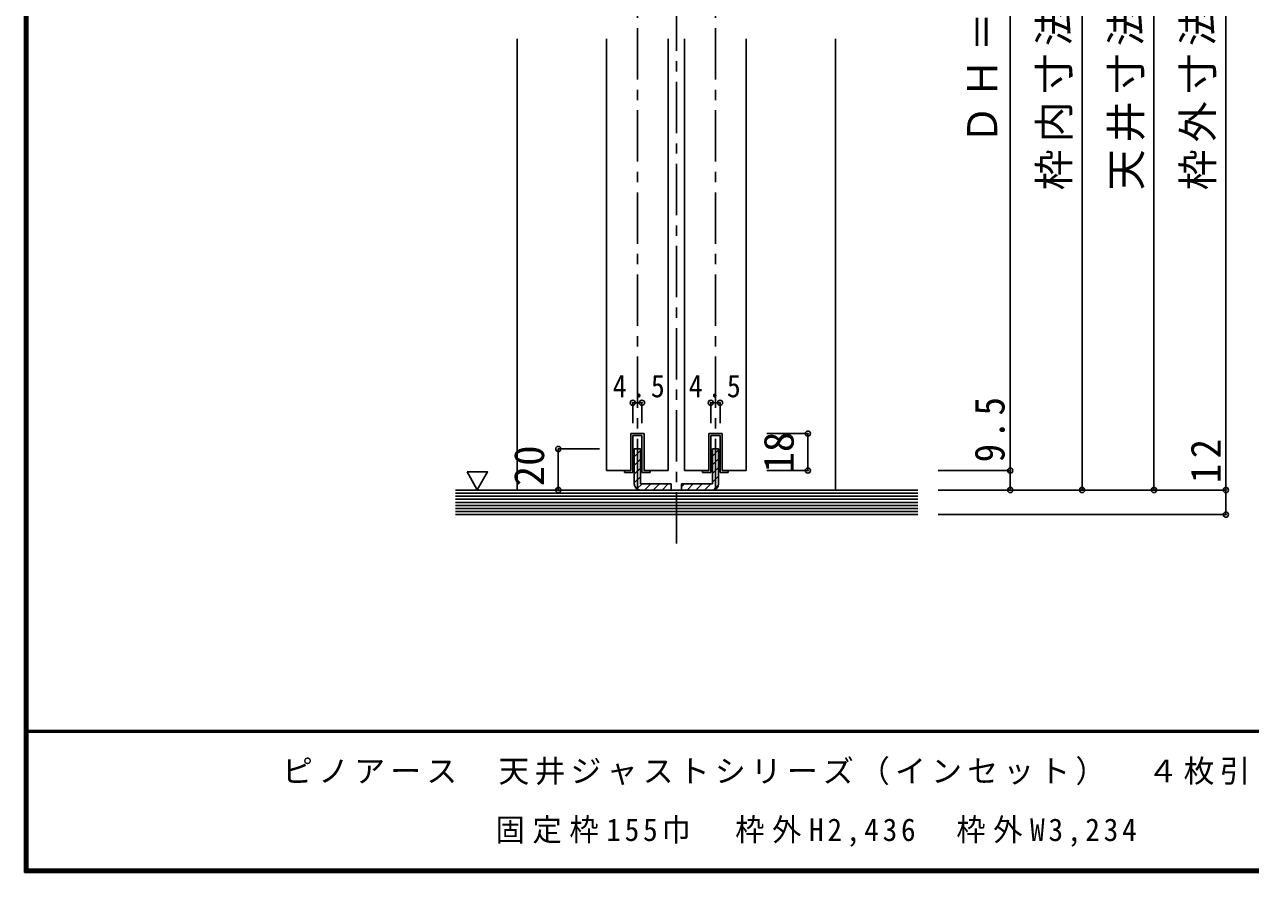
# Model space of a CAD drawing. Units: millimetres, scale not verified. Extents: x -973 to 977, y -718 to 696.
# Drawn here: x -973 to -377, y -701 to -288 of the extents above; entities that cross this region are included whole.
import ezdxf
from ezdxf.enums import TextEntityAlignment as Align

# ---------------------------------------------------------------- set-up
doc = ezdxf.new("R2010")
doc.units = ezdxf.units.MM
doc.header["$LTSCALE"] = 5
doc.header["$PDMODE"] = 32
doc.header["$PDSIZE"] = 2.5
doc.linetypes.add('CHAIN1', pattern=[8, 5, -1, 1, -1])
doc.linetypes.add('DASHED1', pattern=[1.8, 1.2, -0.6])
for name, color, linetype in [('0-0_補助線', 3, 'Continuous'), ('0-1_通り芯', 4, 'CHAIN1'), ('0-3_仕上げ', 2, 'Continuous'), ('0-4_枠', 3, 'Continuous'), ('0-6_扉', 6, 'Continuous'), ('0-7_金物', 7, 'Continuous'), ('0-A_文字', 3, 'Continuous'), ('0-B_寸法', 7, 'Continuous'), ('0-C_ハッチ', 4, 'DASHED1'), ('F-1_枠', 6, 'Continuous'), ('F-A_文字', 7, 'Continuous')]:
    doc.layers.add(name, color=color, linetype=linetype)
doc.styles.add('ＭＳ ゴシック', font='')
doc.styles.get('ＭＳ ゴシック').set_extended_font_data('MS Gothic')

msp = doc.modelspace()

# ---------------------------------------------------------------- linework, layer by layer
at = {"layer": '0-1_通り芯'}
for p, q in [((-655.987, -540.608), (-655.987, -4.5)), ((-674.987, -514.5), (-674.987, -34)), ((-636.987, -514.5), (-636.987, -34))]:
    msp.add_line(p, q, dxfattribs=at)
at = {"layer": '0-3_仕上げ'}
for p, q in [((-538.487, -514.5), (-763.487, -514.5)), ((-538.487, -526.5), (-763.487, -526.5))]:
    msp.add_line(p, q, dxfattribs=at)
at = {"layer": '0-3_仕上げ', "color": 7}
for p, q in [((-538.487, -516), (-763.487, -516)), ((-538.487, -517.5), (-763.487, -517.5)), ((-538.487, -519), (-763.487, -519)), ((-538.487, -520.5), (-763.487, -520.5)), ((-538.487, -522), (-763.487, -522)), ((-538.487, -523.5), (-763.487, -523.5)), ((-538.487, -525), (-763.487, -525))]:
    msp.add_line(p, q, dxfattribs=at)
at = {"layer": '0-4_枠', "color": 4}
for p, q in [((-733.487, -294.75), (-733.487, -514.5)), ((-578.487, -514.5), (-578.487, -294.75))]:
    msp.add_line(p, q, dxfattribs=at)
at = {"layer": '0-6_扉'}
for p, q in [((-689.987, -294.75), (-689.987, -505)), ((-659.987, -294.75), (-659.987, -505)), ((-651.987, -294.75), (-651.987, -505)), ((-621.987, -294.75), (-621.987, -505)), ((-678.237, -487), (-678.237, -505)), ((-633.737, -487), (-633.737, -505)), ((-689.987, -505), (-678.237, -505)), ((-671.737, -505), (-659.987, -505)), ((-640.237, -505), (-651.987, -505)), ((-621.987, -505), (-633.737, -505))]:
    msp.add_line(p, q, dxfattribs=at)
for points in [[(-678.237, -487), (-671.737, -487), (-671.737, -505)], [(-633.737, -487), (-640.237, -487), (-640.237, -505)]]:
    msp.add_lwpolyline(points, dxfattribs=at)
at = {"layer": '0-7_金物'}
for p, q in [((-671.737, -487), (-678.237, -487)), ((-678.237, -487), (-678.237, -505)), ((-677.237, -488), (-672.737, -488)), ((-677.237, -488), (-677.237, -506)), ((-672.737, -506), (-672.737, -488)), ((-640.237, -487), (-633.737, -487)), ((-634.737, -488), (-639.237, -488)), ((-639.237, -506), (-639.237, -488)), ((-634.737, -488), (-634.737, -506)), ((-633.737, -487), (-633.737, -505)), ((-677.237, -506), (-681.237, -506)), ((-672.737, -506), (-668.737, -506)), ((-639.237, -506), (-643.237, -506)), ((-634.737, -506), (-630.737, -506))]:
    msp.add_line(p, q, dxfattribs=at)
at = {"layer": '0-7_金物', "color": 3}
for p, q in [((-676.487, -511.5), (-676.487, -494.5)), ((-673.487, -494.5), (-676.487, -494.5)), ((-673.487, -494.5), (-673.487, -511.5)), ((-638.487, -494.5), (-638.487, -511.5)), ((-638.487, -494.5), (-635.487, -494.5)), ((-635.487, -511.5), (-635.487, -494.5)), ((-658.487, -511.5), (-673.487, -511.5)), ((-658.487, -511.5), (-658.487, -514.5)), ((-653.487, -511.5), (-638.487, -511.5)), ((-653.487, -511.5), (-653.487, -514.5)), ((-673.487, -514.5), (-658.487, -514.5)), ((-638.487, -514.5), (-653.487, -514.5))]:
    msp.add_line(p, q, dxfattribs=at)
at = {"layer": '0-7_金物'}
for points in [[(-668.737, -506), (-668.737, -505), (-671.737, -505), (-671.737, -487)], [(-643.237, -506), (-643.237, -505), (-640.237, -505), (-640.237, -487)], [(-678.237, -505), (-681.237, -505), (-681.237, -506)], [(-633.737, -505), (-630.737, -505), (-630.737, -506)]]:
    msp.add_lwpolyline(points, dxfattribs=at)
at = {"layer": '0-7_金物', "color": 3}
for centre, start, end in [((-673.487, -511.5), 180, 270), ((-638.487, -511.5), 270, 0)]:
    msp.add_arc(centre, 3, start, end, dxfattribs=at)
at = {"layer": '0-A_文字', "color": 7}
msp.add_line((-757.922, -505.686), (-752.922, -514.347), dxfattribs=at)
msp.add_lwpolyline([(-757.922, -505.686), (-747.922, -505.686), (-752.922, -514.347)], dxfattribs=at)
at = {"layer": '0-B_寸法', "color": 4}
for p, q in [((-388.487, -514.5), (-388.487, -18)), ((-458.487, -514.5), (-458.487, -57)), ((-423.487, -514.5), (-423.487, -54)), ((-493.487, -505), (-493.487, -64.5)), ((-672.737, -472), (-677.237, -472)), ((-677.237, -472), (-677.237, -482)), ((-672.737, -472), (-672.737, -482)), ((-639.237, -472), (-634.737, -472)), ((-639.237, -472), (-639.237, -482)), ((-634.737, -472), (-634.737, -482)), ((-591.987, -487), (-611.987, -487)), ((-591.987, -505), (-591.987, -487)), ((-713.487, -514.5), (-713.487, -494.5)), ((-713.487, -494.5), (-693.487, -494.5)), ((-591.987, -505), (-611.987, -505)), ((-493.487, -505), (-528.487, -505)), ((-493.487, -514.5), (-493.487, -505)), ((-713.487, -514.5), (-693.487, -514.5)), ((-388.487, -514.5), (-528.487, -514.5)), ((-388.487, -526.5), (-388.487, -514.5)), ((-388.487, -526.5), (-528.487, -526.5))]:
    msp.add_line(p, q, dxfattribs=at)
at = {"layer": '0-B_寸法'}
for p in [(-677.237, -472), (-672.737, -472), (-639.237, -472), (-634.737, -472), (-591.987, -487), (-713.487, -494.5), (-591.987, -505), (-493.487, -505), (-713.487, -514.5), (-493.487, -514.5), (-458.487, -514.5), (-423.487, -514.5), (-388.487, -514.5), (-388.487, -526.5)]:
    msp.add_point(p, dxfattribs=at)
at = {"layer": '0-C_ハッチ', "linetype": 'Continuous'}
for p, q in [((-676.487, -498.296), (-673.487, -495.296)), ((-638.487, -497.982), (-635.487, -494.982)), ((-676.487, -502.538), (-673.487, -499.538)), ((-638.487, -502.225), (-635.487, -499.225)), ((-676.487, -506.781), (-673.487, -503.781)), ((-638.487, -506.468), (-635.487, -503.468)), ((-676.487, -511.024), (-673.487, -508.024)), ((-675.19, -513.97), (-672.72, -511.5)), ((-671.478, -514.5), (-668.478, -511.5)), ((-667.235, -514.5), (-664.235, -511.5)), ((-662.992, -514.5), (-659.992, -511.5)), ((-653.487, -512.982), (-652.004, -511.5)), ((-650.762, -514.5), (-647.762, -511.5)), ((-646.519, -514.5), (-643.519, -511.5)), ((-642.276, -514.5), (-639.276, -511.5)), ((-638.487, -510.71), (-635.487, -507.71)), ((-637.993, -514.459), (-635.527, -511.993)), ((-658.75, -514.5), (-658.487, -514.237))]:
    msp.add_line(p, q, dxfattribs=at)
at = {"layer": 'F-1_枠'}
for p, q in [((-973.347, 695.833), (-973.347, -700.833)), ((-972.514, 695.833), (-972.514, -700.833)), ((-971.68, 695.833), (-971.68, -700.833)), ((976.653, -631.667), (-973.347, -631.667)), ((976.653, -632.5), (-973.347, -632.5)), ((976.653, -699.167), (-973.347, -699.167)), ((976.653, -700), (-973.347, -700)), ((976.653, -700.833), (-973.347, -700.833))]:
    msp.add_line(p, q, dxfattribs=at)

# ---------------------------------------------------------------- texts
at = {"layer": '0-0_補助線', "color": 7, "insert": (-744.007, -688.333), "char_height": 11, "attachment_point": 7, "style": 'ＭＳ ゴシック'}
msp.add_mtext('\\T1.26;\\W0.95;固定枠155巾\u3000枠外H2,436\u3000枠外W3,234', dxfattribs=at)
at = {"layer": '0-B_寸法', "style": 'ＭＳ ゴシック'}
for s, p in [('18', (-594.487, -506)), ('20', (-715.987, -512.707))]:
    msp.add_text(s, height=14.66, rotation=90, dxfattribs=at).set_placement(p, align=Align.BOTTOM_LEFT)
at = {"layer": '0-B_寸法', "char_height": 14.66, "attachment_point": 7, "rotation": 90, "style": 'ＭＳ ゴシック'}
for s, insert in [('\\T1.17;枠内寸法＝2,397', (-460.987, -368.5)), ('\\T1.17;天井寸法＝2,400', (-425.987, -368.5)), ('\\T1.17;枠外寸法＝2,436', (-390.987, -368.5)), ('\\T1.19;\\W0.95;ＤＨ＝2,380', (-495.987, -346)), ('\\T1.27;\\W0.9;9.5', (-495.987, -501)), ('\\T1.27;\\W0.95;12', (-390.987, -511.125))]:
    msp.add_mtext(s, dxfattribs=dict(at, insert=insert))
at = {"layer": '0-B_寸法', "char_height": 11, "attachment_point": 7, "style": 'ＭＳ ゴシック'}
for insert in [(-686.987, -469.5), (-649.987, -469.5)]:
    msp.add_mtext('\\T1.38;\\W0.9;4.5', dxfattribs=dict(at, insert=insert))
at = {"layer": 'F-A_文字', "insert": (-847.938, -658.333), "char_height": 11, "attachment_point": 7, "style": 'ＭＳ ゴシック'}
msp.add_mtext('\\T1.17;ピノアース\u3000天井ジャストシリーズ（インセット）\u3000４枚引き違い戸\u3000上吊りタイプ', dxfattribs=at)

doc.saveas('drawing.dxf')
